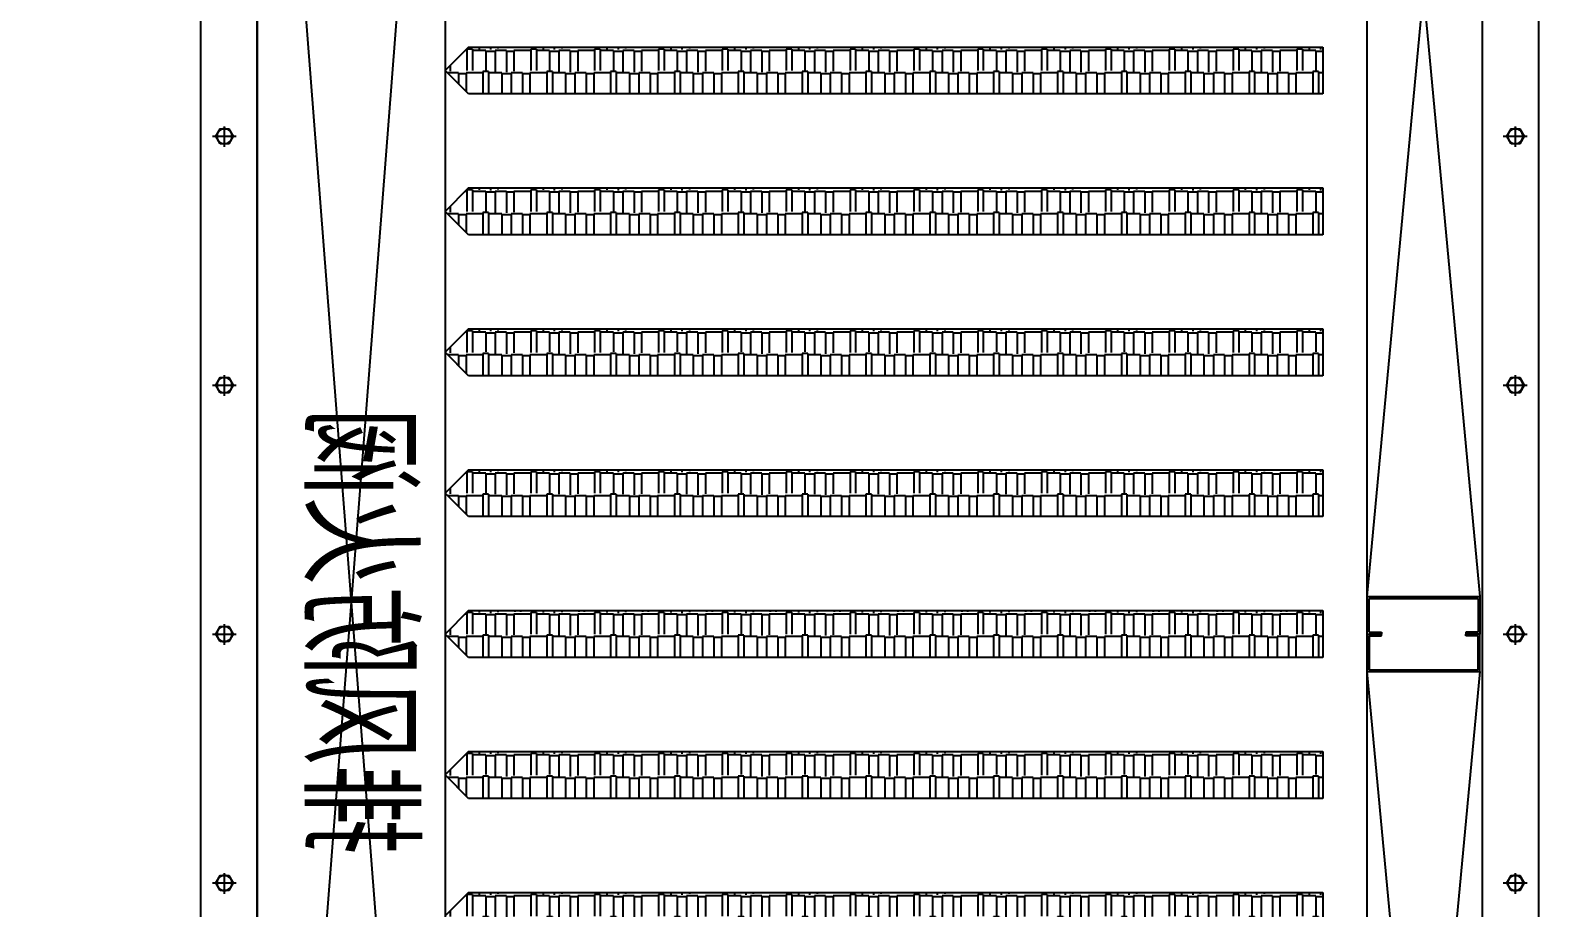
# Model space of a CAD drawing. Extents: x 758840 to 1108724, y -102573 to 143521.
# Drawn here: x 815371 to 816977, y 120991 to 121925 of the extents above; entities that cross this region are included whole.
import ezdxf

# ---------------------------------------------------------------- set-up
doc = ezdxf.new("R2010")
doc.units = 0
doc.header["$LTSCALE"] = 1000
doc.header["$MEASUREMENT"] = 0
for name, pattern in [('ACAD_ISO10W100', [18.5, 12, -3, 0.5, -3]), ('AM_ISO08W050', [18, 12, -1.5, 3, -1.5]), ('PHANTOM', [12.699999999999998, 6.35, -1.27, 1.27, -1.27, 1.27, -1.27])]:
    doc.linetypes.add(name, pattern=pattern)
for name, color, linetype in [('07', 6, 'PHANTOM'), ('8', 4, 'Continuous'), ('室外柴油发电-2层', 241, 'Continuous')]:
    doc.layers.add(name, color=color, linetype=linetype)
doc.layers.add('AM_7', color=4, linetype='AM_ISO08W050', lineweight=25)
doc.layers.add('AM_8', color=1, linetype='Continuous', lineweight=25)
doc.styles.get("Standard").update_dxf_attribs({"font": 'gbenor.shx', "bigfont": 'gbcbig.shx'})

# ---------------------------------------------------------------- blocks, each defined once
blk = doc.blocks.new('排风降噪横剖')
at = {"layer": 'AM_7'}
h = blk.add_hatch(dxfattribs=at)
h.set_pattern_fill('AR-RSHKE', color=256, scale=2, angle=180, style=0)
h.set_pattern_definition([(360, (-637190.8180755663, -170344.5544135688), (51, -24.00000000000001), [12, -10, 14, -6, 18, -8]), (360, (-637178.8180755663, -170345.5544135688), (51, -24.00000000000001), [10, -38, 8, -12]), (360, (-637154.8180755663, -170343.0544135688), (51, -24.00000000000001), [6, -62]), (270, (-637190.8180755663, -170344.5544135688), (-17, -24), [23, -73]), (270, (-637178.8180755663, -170344.5544135688), (-17, -24), [22.5, -73.5]), (270, (-637168.8180755663, -170344.5544135688), (-17, -24), [21, -75]), (270, (-637154.8180755663, -170343.0544135688), (-17, -24), [23, -73]), (270, (-637148.8180755663, -170343.0544135688), (-17, -24), [23, -73]), (270, (-637130.8180755663, -170344.5544135688), (-17, -24), [22, -74])])
h.paths.add_polyline_path([(7119.235154031193, -11616.49458947211), (7119.235154031194, -11666.4945894721), (8029.235154031077, -11666.49458947248), (8054.235154031194, -11641.49458947266), (8029.235154031077, -11616.49458947254)])
h = blk.add_hatch(dxfattribs=at)
h.set_pattern_fill('AR-RSHKE', color=256, scale=2, angle=180, style=0)
h.set_pattern_definition([(360, (-637190.8180755663, -170494.5544135688), (51, -24.00000000000001), [12, -10, 14, -6, 18, -8]), (360, (-637178.8180755663, -170495.5544135688), (51, -24.00000000000001), [10, -38, 8, -12]), (360, (-637154.8180755663, -170493.0544135688), (51, -24.00000000000001), [6, -62]), (270, (-637190.8180755663, -170494.5544135688), (-17, -24), [23, -73]), (270, (-637178.8180755663, -170494.5544135688), (-17, -24), [22.5, -73.5]), (270, (-637168.8180755663, -170494.5544135688), (-17, -24), [21, -75]), (270, (-637154.8180755663, -170493.0544135688), (-17, -24), [23, -73]), (270, (-637148.8180755663, -170493.0544135688), (-17, -24), [23, -73]), (270, (-637130.8180755663, -170494.5544135688), (-17, -24), [22, -74])])
h.paths.add_polyline_path([(7119.235154031195, -11766.49458947254), (7119.235154031194, -11816.49458947253), (8029.235154031077, -11816.49458947248), (8054.235154031194, -11791.49458947266), (8029.235154031077, -11766.49458947254)])
h = blk.add_hatch(dxfattribs=at)
h.set_pattern_fill('AR-RSHKE', color=256, scale=2, angle=180, style=0)
h.set_pattern_definition([(360, (-637190.8180755663, -170644.5544135688), (51, -24.00000000000001), [12, -10, 14, -6, 18, -8]), (360, (-637178.8180755663, -170645.5544135688), (51, -24.00000000000001), [10, -38, 8, -12]), (360, (-637154.8180755663, -170643.0544135688), (51, -24.00000000000001), [6, -62]), (270, (-637190.8180755663, -170644.5544135688), (-17, -24), [23, -73]), (270, (-637178.8180755663, -170644.5544135688), (-17, -24), [22.5, -73.5]), (270, (-637168.8180755663, -170644.5544135688), (-17, -24), [21, -75]), (270, (-637154.8180755663, -170643.0544135688), (-17, -24), [23, -73]), (270, (-637148.8180755663, -170643.0544135688), (-17, -24), [23, -73]), (270, (-637130.8180755663, -170644.5544135688), (-17, -24), [22, -74])])
h.paths.add_polyline_path([(7119.235154031195, -11916.49458947254), (7119.235154031194, -11966.49458947253), (8029.235154031077, -11966.49458947248), (8054.235154031194, -11941.49458947266), (8029.235154031077, -11916.49458947254)])
h = blk.add_hatch(dxfattribs=at)
h.set_pattern_fill('AR-RSHKE', color=256, scale=2, angle=180, style=0)
h.set_pattern_definition([(360, (-637190.8180755663, -170794.5544135688), (51, -24.00000000000001), [12, -10, 14, -6, 18, -8]), (360, (-637178.8180755663, -170795.5544135688), (51, -24.00000000000001), [10, -38, 8, -12]), (360, (-637154.8180755663, -170793.0544135688), (51, -24.00000000000001), [6, -62]), (270, (-637190.8180755663, -170794.5544135688), (-17, -24), [23, -73]), (270, (-637178.8180755663, -170794.5544135688), (-17, -24), [22.5, -73.5]), (270, (-637168.8180755663, -170794.5544135688), (-17, -24), [21, -75]), (270, (-637154.8180755663, -170793.0544135688), (-17, -24), [23, -73]), (270, (-637148.8180755663, -170793.0544135688), (-17, -24), [23, -73]), (270, (-637130.8180755663, -170794.5544135688), (-17, -24), [22, -74])])
h.paths.add_polyline_path([(7119.235154031194, -12066.49458947254), (7119.235154031194, -12116.49458947253), (8029.235154031077, -12116.49458947248), (8054.235154031194, -12091.49458947266), (8029.235154031077, -12066.49458947254)])
h = blk.add_hatch(dxfattribs=at)
h.set_pattern_fill('AR-RSHKE', color=256, scale=2, angle=180, style=0)
h.set_pattern_definition([(360, (-637190.8180755663, -170944.5544135688), (51, -24.00000000000001), [12, -10, 14, -6, 18, -8]), (360, (-637178.8180755663, -170945.5544135688), (51, -24.00000000000001), [10, -38, 8, -12]), (360, (-637154.8180755663, -170943.0544135688), (51, -24.00000000000001), [6, -62]), (270, (-637190.8180755663, -170944.5544135688), (-17, -24), [23, -73]), (270, (-637178.8180755663, -170944.5544135688), (-17, -24), [22.5, -73.5]), (270, (-637168.8180755663, -170944.5544135688), (-17, -24), [21, -75]), (270, (-637154.8180755663, -170943.0544135688), (-17, -24), [23, -73]), (270, (-637148.8180755663, -170943.0544135688), (-17, -24), [23, -73]), (270, (-637130.8180755663, -170944.5544135688), (-17, -24), [22, -74])])
h.paths.add_polyline_path([(7119.235154031194, -12216.49458947211), (7119.235154031194, -12266.49458947211), (8029.235154031077, -12266.49458947248), (8054.235154031194, -12241.49458947266), (8029.235154031077, -12216.49458947254)])
h = blk.add_hatch(dxfattribs=at)
h.set_pattern_fill('AR-RSHKE', color=256, scale=2, angle=180, style=0)
h.set_pattern_definition([(360, (-637190.8180755663, -171094.5544135688), (51, -24.00000000000001), [12, -10, 14, -6, 18, -8]), (360, (-637178.8180755663, -171095.5544135688), (51, -24.00000000000001), [10, -38, 8, -12]), (360, (-637154.8180755663, -171093.0544135688), (51, -24.00000000000001), [6, -62]), (270, (-637190.8180755663, -171094.5544135688), (-17, -24), [23, -73]), (270, (-637178.8180755663, -171094.5544135688), (-17, -24), [22.5, -73.5]), (270, (-637168.8180755663, -171094.5544135688), (-17, -24), [21, -75]), (270, (-637154.8180755663, -171093.0544135688), (-17, -24), [23, -73]), (270, (-637148.8180755663, -171093.0544135688), (-17, -24), [23, -73]), (270, (-637130.8180755663, -171094.5544135688), (-17, -24), [22, -74])])
h.paths.add_polyline_path([(7119.235154031193, -12366.49458947211), (7119.235154031194, -12416.4945894721), (8029.235154031077, -12416.49458947248), (8054.235154031194, -12391.49458947266), (8029.235154031077, -12366.49458947254)])
h = blk.add_hatch(dxfattribs=at)
h.set_pattern_fill('AR-RSHKE', color=256, scale=2, angle=180, style=0)
h.set_pattern_definition([(360, (-637190.8180755663, -171244.5544135688), (51, -24.00000000000001), [12, -10, 14, -6, 18, -8]), (360, (-637178.8180755663, -171245.5544135688), (51, -24.00000000000001), [10, -38, 8, -12]), (360, (-637154.8180755663, -171243.0544135688), (51, -24.00000000000001), [6, -62]), (270, (-637190.8180755663, -171244.5544135688), (-17, -24), [23, -73]), (270, (-637178.8180755663, -171244.5544135688), (-17, -24), [22.5, -73.5]), (270, (-637168.8180755663, -171244.5544135688), (-17, -24), [21, -75]), (270, (-637154.8180755663, -171243.0544135688), (-17, -24), [23, -73]), (270, (-637148.8180755663, -171243.0544135688), (-17, -24), [23, -73]), (270, (-637130.8180755663, -171244.5544135688), (-17, -24), [22, -74])])
h.paths.add_polyline_path([(7119.235154031193, -12516.49458947211), (7119.235154031194, -12566.4945894721), (8029.235154031077, -12566.49458947248), (8054.235154031194, -12541.49458947266), (8029.235154031077, -12516.49458947254)])
for p, q in [((6889.235154031077, -13608.49458947216), (6889.235154031077, -10874.49458947158)), ((6949.235154031077, -13608.49458947216), (6949.235154031077, -10874.49458947158)), ((7072.235154031077, -13604.49458947213), (7072.235154031077, -10878.49458947158)), ((8254.23515403108, -13604.66301052479), (8254.235154031077, -10874.49458947158)), ((8314.235154031077, -13604.49458947216), (8314.235154031077, -10874.49458947158)), ((8254.235154031077, -13604.49458947216), (8254.235154031077, -10881.55441356738)), ((6914.235154031077, -11722.92809574713), (6914.235154031077, -11700.97464758612)), ((8289.235154031077, -11722.92809574713), (8289.235154031077, -11700.97464758612)), ((6914.235154031077, -11987.92809574713), (6914.235154031077, -11965.97464758612)), ((8289.235154031077, -11987.92809574713), (8289.235154031077, -11965.97464758612)), ((6914.235154031077, -12252.92809574713), (6914.235154031077, -12230.97464758612)), ((8289.235154031077, -12252.92809574713), (8289.235154031077, -12230.97464758612)), ((6914.235154031077, -12517.92809574713), (6914.235154031077, -12495.97464758612)), ((8289.235154031077, -12517.92809574713), (8289.235154031077, -12495.97464758612))]:
    blk.add_line(p, q)
at = {"color": 0}
for p, q in [((8254.235154031077, -10901.17396224698), (8254.235154031077, -13542.26553839227)), ((8029.235154030961, -11616.49458947254), (7119.235154031077, -11616.49458947254)), ((7119.235154031194, -11616.49458947254), (7119.235154031077, -11666.49458947254)), ((8029.235154031077, -11616.49458947254), (8054.235154031077, -11641.49458947254)), ((8029.235154031077, -11666.49458947254), (8054.235154031077, -11641.49458947254)), ((7119.235154031077, -11666.49458947254), (8029.235154031077, -11666.49458947254)), ((6927.085304985638, -11711.49458947216), (6901.677282353514, -11711.49458947216)), ((8302.085304985638, -11711.49458947216), (8276.677282353514, -11711.49458947216)), ((8029.235154030961, -11766.49458947254), (7119.235154031077, -11766.49458947254)), ((7119.235154031194, -11766.49458947254), (7119.235154031077, -11816.49458947254)), ((8029.235154031077, -11766.49458947254), (8054.235154031077, -11791.49458947254)), ((8029.235154031077, -11816.49458947254), (8054.235154031077, -11791.49458947254)), ((7119.235154031077, -11816.49458947254), (8029.235154031077, -11816.49458947254)), ((8029.235154030961, -11916.49458947254), (7119.235154031077, -11916.49458947254)), ((7119.235154031194, -11916.49458947254), (7119.235154031077, -11966.49458947254)), ((8029.235154031077, -11916.49458947254), (8054.235154031077, -11941.49458947254)), ((8029.235154031077, -11966.49458947254), (8054.235154031077, -11941.49458947254)), ((7119.235154031077, -11966.49458947254), (8029.235154031077, -11966.49458947254)), ((6927.085304985638, -11976.49458947216), (6901.677282353514, -11976.49458947216)), ((8302.085304985638, -11976.49458947216), (8276.677282353514, -11976.49458947216)), ((8029.235154030961, -12066.49458947254), (7119.235154031077, -12066.49458947254)), ((7119.235154031194, -12066.49458947254), (7119.235154031077, -12116.49458947254)), ((8029.235154031077, -12066.49458947254), (8054.235154031077, -12091.49458947254)), ((8029.235154031077, -12116.49458947254), (8054.235154031077, -12091.49458947254)), ((7119.235154031077, -12116.49458947254), (8029.235154031077, -12116.49458947254)), ((8029.235154030961, -12216.49458947254), (7119.235154031077, -12216.49458947254)), ((7119.235154031194, -12216.49458947254), (7119.235154031077, -12266.49458947254)), ((8029.235154031077, -12216.49458947254), (8054.235154031077, -12241.49458947254)), ((6927.085304985638, -12241.49458947216), (6901.677282353514, -12241.49458947216)), ((8029.235154031077, -12266.49458947254), (8054.235154031077, -12241.49458947254)), ((8302.085304985638, -12241.49458947216), (8276.677282353514, -12241.49458947216)), ((7119.235154031077, -12266.49458947254), (8029.235154031077, -12266.49458947254)), ((8029.235154030961, -12366.49458947254), (7119.235154031077, -12366.49458947254)), ((7119.235154031194, -12366.49458947254), (7119.235154031077, -12416.49458947254)), ((8029.235154031077, -12366.49458947254), (8054.235154031077, -12391.49458947254)), ((8029.235154031077, -12416.49458947254), (8054.235154031077, -12391.49458947254)), ((7119.235154031077, -12416.49458947254), (8029.235154031077, -12416.49458947254)), ((6927.085304985638, -12506.49458947216), (6901.677282353514, -12506.49458947216)), ((8029.235154030961, -12516.49458947254), (7119.235154031077, -12516.49458947254)), ((7119.235154031194, -12516.49458947254), (7119.235154031077, -12566.49458947254)), ((8029.235154031077, -12516.49458947254), (8054.235154031077, -12541.49458947254)), ((8302.085304985638, -12506.49458947216), (8276.677282353514, -12506.49458947216))]:
    blk.add_line(p, q, dxfattribs=at)
for points in [[(6918.853956184583, -11719.49458947216), (6923.472758338088, -11711.49458947216), (6918.853956184583, -11703.49458947216), (6909.616351877572, -11703.49458947216), (6904.997549724067, -11711.49458947216), (6909.616351877572, -11719.49458947216)], [(8293.853956184583, -11719.49458947216), (8298.472758338088, -11711.49458947216), (8293.853956184583, -11703.49458947216), (8284.616351877572, -11703.49458947216), (8279.997549724067, -11711.49458947216), (8284.616351877572, -11719.49458947216)], [(6918.853956184583, -11984.49458947216), (6923.472758338088, -11976.49458947216), (6918.853956184583, -11968.49458947216), (6909.616351877572, -11968.49458947216), (6904.997549724067, -11976.49458947216), (6909.616351877572, -11984.49458947216)], [(8293.853956184583, -11984.49458947216), (8298.472758338088, -11976.49458947216), (8293.853956184583, -11968.49458947216), (8284.616351877572, -11968.49458947216), (8279.997549724067, -11976.49458947216), (8284.616351877572, -11984.49458947216)], [(6918.853956184583, -12249.49458947216), (6923.472758338088, -12241.49458947216), (6918.853956184583, -12233.49458947216), (6909.616351877572, -12233.49458947216), (6904.997549724067, -12241.49458947216), (6909.616351877572, -12249.49458947216)], [(8293.853956184583, -12249.49458947216), (8298.472758338088, -12241.49458947216), (8293.853956184583, -12233.49458947216), (8284.616351877572, -12233.49458947216), (8279.997549724067, -12241.49458947216), (8284.616351877572, -12249.49458947216)], [(6918.853956184583, -12514.49458947216), (6923.472758338088, -12506.49458947216), (6918.853956184583, -12498.49458947216), (6909.616351877572, -12498.49458947216), (6904.997549724067, -12506.49458947216), (6909.616351877572, -12514.49458947216)], [(8293.853956184583, -12514.49458947216), (8298.472758338088, -12506.49458947216), (8293.853956184583, -12498.49458947216), (8284.616351877572, -12498.49458947216), (8279.997549724067, -12506.49458947216), (8284.616351877572, -12514.49458947216)]]:
    blk.add_lwpolyline(points, close=True, dxfattribs=at)
for centre in [(6914.235154031077, -11711.49458947216), (8289.235154031077, -11711.49458947216), (6914.235154031077, -11976.49458947216), (8289.235154031077, -11976.49458947216), (6914.235154031077, -12241.49458947216), (8289.235154031077, -12241.49458947216), (6914.235154031077, -12506.49458947216), (8289.235154031077, -12506.49458947216)]:
    blk.add_circle(centre, 8, dxfattribs=at)
at = {"layer": '07', "linetype": 'ByBlock'}
for p, q in [((7071.966269445489, -12201.49458947187), (6951.966269445489, -12201.49458947187)), ((6951.966269445489, -12201.49458947187), (6951.966269445489, -12241.49458947187)), ((7069.966269445489, -12203.49458947187), (6953.966269445606, -12203.49458947187)), ((6953.966269445489, -12203.49458947187), (6953.966269445489, -12239.49458947187)), ((7069.966269445489, -12239.49458947187), (7069.966269445489, -12203.49458947187)), ((7071.966269445489, -12241.49458947187), (7071.966269445489, -12201.49458947187)), ((6951.966269445489, -12281.49458947187), (6951.966269445489, -12241.49458947187)), ((6951.966269445489, -12241.49458947187), (6966.966269445489, -12241.49458947187)), ((6951.966269445489, -12241.49458947187), (6966.966269445489, -12241.49458947187)), ((6953.966269445489, -12239.49458947187), (6966.966269445489, -12239.49458947187)), ((6953.966269445489, -12279.49458947187), (6953.966269445489, -12243.49458947187)), ((6953.966269445489, -12243.49458947187), (6966.966269445489, -12243.49458947187)), ((6966.966269445489, -12239.49458947187), (6966.966269445489, -12241.49458947187)), ((6966.966269445489, -12243.49458947187), (6966.966269445489, -12241.49458947187)), ((7069.966269445489, -12239.49458947187), (7056.966269445489, -12239.49458947187)), ((7056.966269445489, -12239.49458947187), (7056.966269445489, -12241.49458947187)), ((7071.966269445489, -12241.49458947187), (7056.966269445489, -12241.49458947187)), ((7056.966269445489, -12243.49458947187), (7056.966269445489, -12241.49458947187)), ((7071.966269445489, -12241.49458947187), (7056.966269445489, -12241.49458947187)), ((7069.966269445489, -12243.49458947187), (7056.966269445489, -12243.49458947187)), ((7069.966269445489, -12243.49458947187), (7069.966269445489, -12279.49458947187)), ((7071.966269445489, -12241.49458947187), (7071.966269445489, -12281.49458947187)), ((7071.966269445489, -12281.49458947187), (6951.966269445489, -12281.49458947187)), ((7069.966269445489, -12279.49458947187), (6953.966269445606, -12279.49458947187))]:
    blk.add_line(p, q, dxfattribs=at)
at = {"layer": '8', "linetype": 'ACAD_ISO10W100'}
for p, q in [((7072.235154031077, -10918.49458947161), (6951.966269445489, -12201.49458947187)), ((7071.966269445489, -12201.49458947187), (6952.235154031077, -10918.49458947161)), ((6951.966269445489, -12281.49458947187), (7072.235154031077, -13564.49458947213)), ((6952.235154031077, -13564.49458947213), (7071.966269445489, -12281.49458947187))]:
    blk.add_line(p, q, dxfattribs=at)
at = {"layer": 'AM_8', "color": 1}
for p, q in [((8054.235154031194, -10919.80392139375), (8254.235154031077, -13494.63416188716)), ((8254.228031908977, -10919.80392139375), (8054.235154031194, -13494.63416188716))]:
    blk.add_line(p, q, dxfattribs=at)
blk.add_lwpolyline([(8254.235154031077, -10919.80392139375), (8054.235154031194, -10919.80392139375), (8054.235154031194, -13494.63416188716), (8254.235154031077, -13494.63416188716)], close=True, dxfattribs=at)
at = {"layer": 'AM_8', "color": 1, "insert": (8093.184450452638, -12477.10122886934), "char_height": 100, "width": 210946.133413876, "attachment_point": 1, "rotation": 89.99999999999999}
blk.add_mtext('{\\fSimSun|b0|i0|c134|p2;\\W0.7;排风防火阀}', dxfattribs=at)
blk = doc.blocks.new('柴发集装箱')
blk.add_lwpolyline([(4109582.942572424, 1944597.795718806), (4122582.942572424, 1944597.795718806), (4122582.942572424, 1941597.795718806), (4109582.942572424, 1941597.795718806)], close=True)
blk.add_lwpolyline([(4109582.942572424, 1944597.795718806), (4122582.942572424, 1944597.795718806), (4122582.942572424, 1941597.795718806), (4109582.942572424, 1941597.795718806)], close=True)
blk.add_blockref('排风降噪横剖', (4102693.707418393, 1955339.430343994))

msp = doc.modelspace()

# ---------------------------------------------------------------- block references
at = {"layer": '室外柴油发电-2层', "xscale": -1}
msp.add_blockref('柴发集装箱', (4926560.42810662, -1821815.809899837), dxfattribs=at)

doc.saveas('drawing.dxf')
